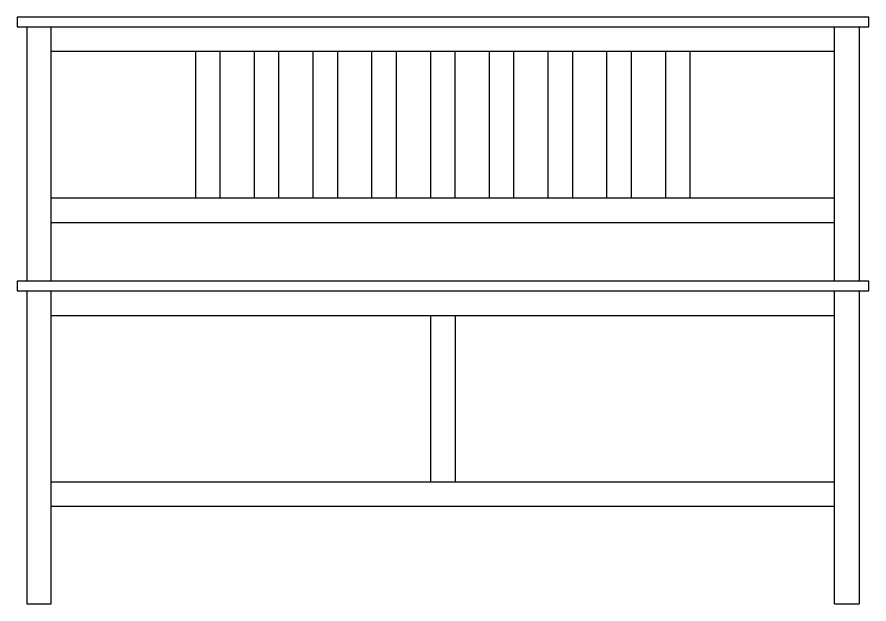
# Model space of a CAD drawing. Header units: inches. Extents: x 35 to 560, y 561 to 1057.
# Drawn here: x 34.6 to 208.6, y 937.4 to 1057.4 of the extents above; entities that cross this region are included whole.
import ezdxf

# ---------------------------------------------------------------- set-up
doc = ezdxf.new("R2010")
doc.units = ezdxf.units.IN
doc.header["$MEASUREMENT"] = 0

msp = doc.modelspace()

# ---------------------------------------------------------------- linework, layer by layer
for p, q in [((34.62, 1055.45), (208.62, 1055.45)), ((36.62, 1055.45), (36.62, 1003.45)), ((41.62, 1003.45), (41.62, 1055.45)), ((201.62, 1003.45), (201.62, 1055.45)), ((206.62, 1055.45), (206.62, 1003.45)), ((41.62, 1050.45), (201.62, 1050.45)), ((71.12, 1020.45), (71.12, 1050.45)), ((76.12, 1020.45), (76.12, 1050.45)), ((83.12, 1020.45), (83.12, 1050.45)), ((88.12, 1020.45), (88.12, 1050.45)), ((95.12, 1020.45), (95.12, 1050.45)), ((100.12, 1020.45), (100.12, 1050.45)), ((107.12, 1020.45), (107.12, 1050.45)), ((112.12, 1020.45), (112.12, 1050.45)), ((119.12, 1020.45), (119.12, 1050.45)), ((124.12, 1020.45), (124.12, 1050.45)), ((131.12, 1020.45), (131.12, 1050.45)), ((136.12, 1020.45), (136.12, 1050.45)), ((143.12, 1020.45), (143.12, 1050.45)), ((148.12, 1020.45), (148.12, 1050.45)), ((155.12, 1020.45), (155.12, 1050.45)), ((160.12, 1020.45), (160.12, 1050.45)), ((167.12, 1020.45), (167.12, 1050.45)), ((172.12, 1020.45), (172.12, 1050.45)), ((41.62, 1020.45), (201.62, 1020.45)), ((41.62, 1015.45), (201.62, 1015.45)), ((34.62, 1001.45), (208.62, 1001.45)), ((36.62, 1001.45), (36.62, 937.45)), ((41.62, 937.45), (41.62, 1001.45)), ((201.62, 937.45), (201.62, 1001.45)), ((206.62, 1001.45), (206.62, 937.45)), ((41.62, 996.45), (201.62, 996.45)), ((119.12, 962.45), (119.12, 996.45)), ((124.12, 996.45), (124.12, 962.45)), ((41.62, 962.45), (201.62, 962.45)), ((41.62, 957.45), (201.62, 957.45)), ((36.62, 937.45), (41.62, 937.45))]:
    msp.add_line(p, q)
for points in [[(208.62, 1055.45), (208.62, 1057.45), (34.62, 1057.45), (34.62, 1055.45)], [(208.62, 1001.45), (208.62, 1003.45), (34.62, 1003.45), (34.62, 1001.45)], [(36.62, 937.45), (41.62, 937.45)], [(201.62, 937.45), (206.62, 937.45)]]:
    msp.add_lwpolyline(points)

doc.saveas('drawing.dxf')
